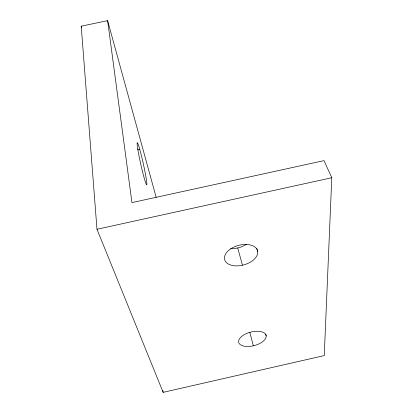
<?xml version="1.0" encoding="UTF-8"?>
<svg xmlns="http://www.w3.org/2000/svg" width="413" height="413" viewBox="0 0 413 413"><rect width="100%" height="100%" fill="white"/><g stroke="black" fill="none" stroke-linecap="round" stroke-linejoin="round"><path stroke-width="0.62" d="M107.617 20.65L131.953 202.602L324.024 160.631L331.784 177.735L324.257 355.583L163.145 392.35L96.983 229.267L81.216 26.174L107.617 20.65L156.171 197.342M96.983 229.267L331.784 177.735M137.88 149.795L139.759 149.387M81.216 26.174L81.604 27.408M256.803 248.59L257.733 251.672A17.052 10.108 -15.2 0 1 233.665 265.688A17.052 10.108 -15.2 0 1 231.899 248.115A17.052 10.108 -15.2 0 1 257.733 251.672M265.667 334.009L266.189 335.867A14.15 6.975 -14.4 0 1 246.102 346.435A14.15 6.975 -14.4 0 1 244.883 334.313A14.15 6.975 -14.4 0 1 266.189 335.867M237.723 247.97L242.472 265.229M249.793 332.233L253.334 345.815M162.872 390.435L163.145 392.35M246.458 244.274A16.634 10.222 -15.3 0 1 230.676 248.533M137.782 149.124A21.584 1.285 77.4 0 0 146.212 184.162A21.584 1.285 77.4 0 0 141.933 157.818A21.584 1.285 77.4 0 0 137.782 149.124"/></g></svg>
